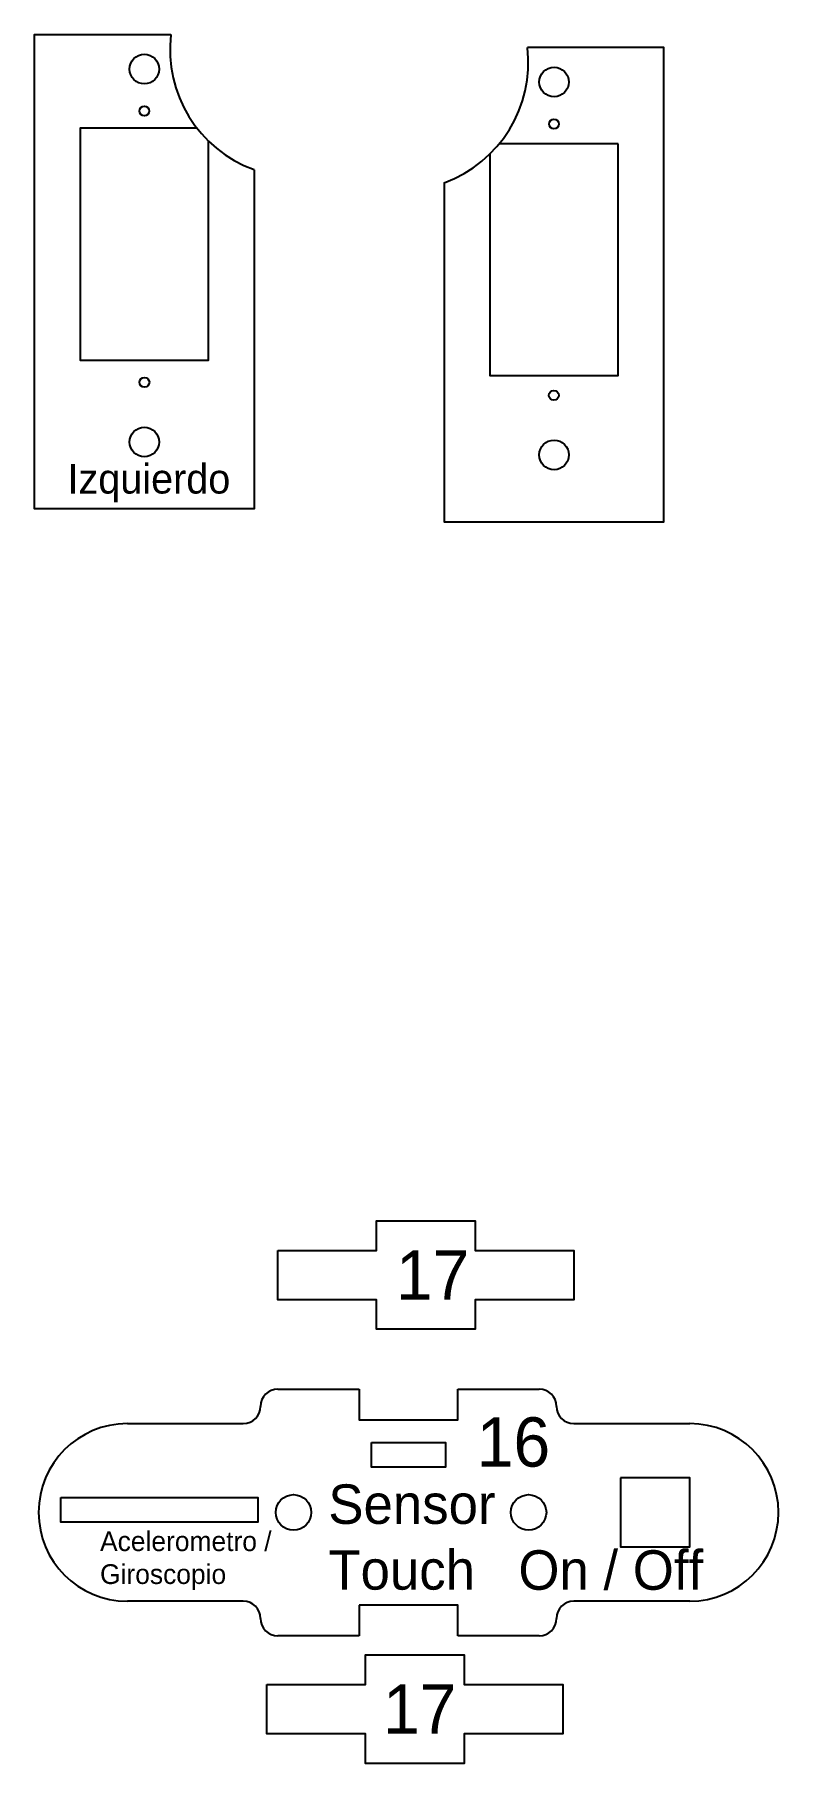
# Model space of a CAD drawing. Extents: x 10 to 742, y 10 to 384.
# Drawn here: x 287.5 to 362.9, y 208.7 to 383.9 of the extents above; entities that cross this region are included whole.
import ezdxf

# ---------------------------------------------------------------- set-up
doc = ezdxf.new("R2010")
doc.units = 0
doc.header["$MEASUREMENT"] = 0

msp = doc.modelspace()

# ---------------------------------------------------------------- linework, layer by layer
at = {"color": 1}
for points in [[(309.75, 370.23), (309.75, 335.85), (287.5, 335.85), (287.5, 383.93), (301.32, 383.93)], [(329.03, 368.92), (329.03, 334.54), (351.28, 334.54), (351.28, 382.61), (337.46, 382.61)], [(303.97, 374.43), (292.13, 374.43), (292.13, 350.93), (305.13, 350.93), (305.13, 373.14)], [(333.66, 371.82), (333.66, 349.37), (346.66, 349.37), (346.66, 372.87)], [(346.66, 372.87), (334.62, 372.87)], [(312.17, 260.69), (322.17, 260.69), (322.17, 263.69), (332.17, 263.69), (332.17, 260.69), (342.17, 260.69), (342.17, 255.69), (332.17, 255.69), (332.17, 252.69), (322.17, 252.69), (322.17, 255.69), (312.17, 255.69), (312.17, 260.69)], [(312.16, 246.63), (320.41, 246.63)], [(320.41, 246.63), (320.41, 243.53), (330.41, 243.53), (330.41, 246.63)], [(330.41, 246.63), (338.66, 246.63)], [(296.91, 243.13), (308.66, 243.13)], [(342.16, 243.13), (353.91, 243.13)], [(321.66, 241.2), (329.16, 241.2), (329.16, 238.7), (321.66, 238.7), (321.66, 241.2)], [(346.91, 237.63), (346.91, 230.63), (353.91, 230.63), (353.91, 237.63), (346.91, 237.63)], [(290.15, 235.64), (310.15, 235.64), (310.15, 233.14), (290.15, 233.14), (290.15, 235.64)], [(308.66, 225.13), (296.91, 225.13)], [(320.41, 224.73), (320.41, 221.63)], [(330.41, 221.63), (330.41, 224.73), (320.41, 224.73)], [(353.91, 225.13), (342.16, 225.13)], [(320.41, 221.63), (312.16, 221.63)], [(338.66, 221.63), (330.41, 221.63)], [(311.05, 216.69), (321.05, 216.69), (321.05, 219.69), (331.05, 219.69), (331.05, 216.69), (341.05, 216.69), (341.05, 211.69), (331.05, 211.69), (331.05, 208.69), (321.05, 208.69), (321.05, 211.69), (311.05, 211.69), (311.05, 216.69)]]:
    msp.add_lwpolyline(points, dxfattribs=at)
for centre, radius in [((298.63, 380.43), 1.5), ((340.16, 379.12), 1.5), ((298.63, 376.18), 0.5), ((340.15, 374.86), 0.5), ((298.64, 348.68), 0.5), ((340.14, 347.36), 0.5), ((298.63, 342.63), 1.5), ((340.16, 341.32), 1.5), ((313.75, 234.13), 1.8), ((337.58, 234.13), 1.8)]:
    msp.add_circle(centre, radius, dxfattribs=at)
for centre, radius, start, end in [((314.16, 382.39), 12.93, 173.1741, 250.0609), ((324.62, 381.07), 12.93, 289.9391, 6.8259), ((312.16, 244.88), 1.75, 90, 180), ((338.66, 244.88), 1.75, 0, 90), ((308.66, 244.88), 1.75, 270, 360), ((342.16, 244.88), 1.75, 180, 270), ((296.91, 234.13), 9, 90, 270), ((353.91, 234.13), 9, 270, 90), ((308.66, 223.38), 1.75, 0, 90), ((342.16, 223.38), 1.75, 90, 180), ((312.16, 223.38), 1.75, 180, 270), ((338.66, 223.38), 1.75, 270, 0)]:
    msp.add_arc(centre, radius, start, end, dxfattribs=at)

# ---------------------------------------------------------------- texts
at = {"color": 1, "attachment_point": 1}
for s, width, insert, char_height in [('{\\C250;\\P\\H0.6x;Izquierdo}', 22.2199, (290.84, 348.74), 5), ('{\\C250;17}', 11.9156, (324.13, 260.69), 5), ('{\\C250;16}', 11.9156, (332.33, 243.77), 5), ('{\\C250;Sensor Touch}', 22.2199, (317.28, 236.97), 4), ('{\\H4x;\\C250;Acelerometro / Giroscopio}', 22.2199, (294.14, 232.21), 0.5), ('{\\H4x;\\C250;On / Off}', 22.2199, (336.55, 230.29), 1), ('{\\C250;17}', 11.9156, (322.83, 216.69), 5)]:
    msp.add_mtext_dynamic_manual_height_columns(s, width=width, gutter_width=1, heights=[0], dxfattribs=dict(at, insert=insert, char_height=char_height))

doc.saveas('drawing.dxf')
